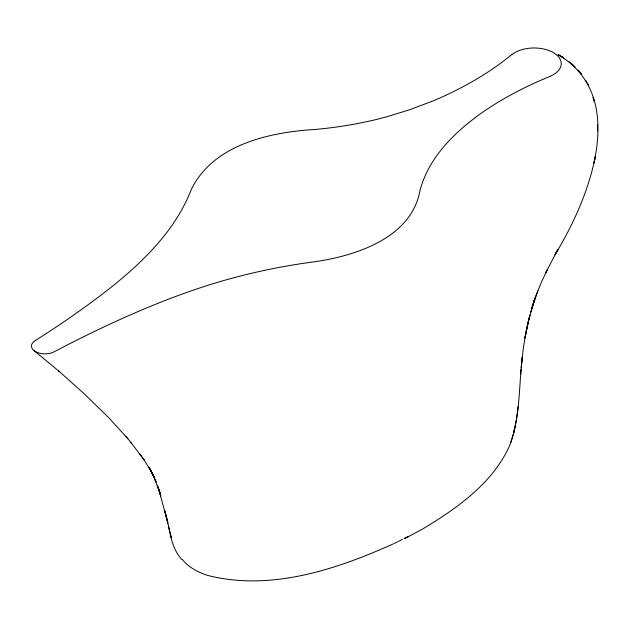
<?xml version="1.0" encoding="UTF-8"?>
<svg xmlns="http://www.w3.org/2000/svg" width="629" height="629" viewBox="0 0 629 629"><rect width="100%" height="100%" fill="white"/><g stroke="black" fill="none" stroke-linecap="round" stroke-linejoin="round"><path stroke-width="0.94" d="M521.095 369.302C518.925 395.083 518.925 421.8 509.38 446.244C492.224 483.725 456.56 508.633 422.256 529.209L404.942 538.534M520.733 373.359L520.663 374.208L522.212 357.414L521.205 367.753M521.661 362.76L523.454 347.405L526.402 329.989L529.838 315.153L524.869 338.119L528.203 321.749L534.477 299.726L532.236 306.559M518.233 406.31L516.33 420.306L513.374 433.979L513.846 432.021M513.374 433.979L515.033 427.083M530.538 312.582L537.787 290.732M513.115 434.954L510.772 442.596M531.725 308.422L535.224 297.611L541.286 282.452L547.073 270.038L545.941 272.365L557.797 249.579L555.03 254.659C588.634 199.873 630.462 97.322 558.159 54.699L562.499 57.153L558.159 54.699M533.699 302.093L535.696 296.353M475.272 117.639C462.567 127.215 450.631 137.971 440.701 150.449A259.981 150.095 0 0 0 419.952 190.673C411.484 237.337 357.327 255.288 316.442 261.507A409.408 236.37 0 0 0 232.337 278.136C182.056 291.762 133.906 312.181 87.172 334.998A1158.115 668.627 0 0 0 54.173 351.8A13.563 7.831 0 0 1 35.421 351.564A13.563 7.831 0 0 1 35.012 340.737A1155.811 667.298 0 0 0 68.034 319.005C103.573 294.128 139.166 267.868 166.103 233.43A408.418 235.796 0 0 0 191.397 189.321C213.113 144.749 269.251 132.232 314.469 129.511A260.28 150.268 0 0 0 386.953 116.735L409.723 109.721L431.408 101.544M393.495 543.794C336.35 569.528 270.604 591.425 207.774 575.456A62.979 36.356 0 0 1 202.569 573.577L200.887 572.87A58.198 33.596 0 0 1 189.73 566.54L188.669 565.715A62.42 36.042 0 0 1 185.201 562.648L182.441 559.598M562.169 56.956L563.969 58.065M568.797 61.422L570.417 62.711M34.068 350.66L59.283 371.495L58.395 370.74L83.743 393.329L108.754 417.719L127.821 438.696M571.061 63.222L575.244 67.012M181.805 559.488C169.649 546.279 170.042 527.141 164.798 510.897L167.833 523.194L165.993 515.756M125.997 436.51L131.469 443.068M578.012 69.905L581.503 74.143L578.979 71.077M130.903 442.407L144.591 460.632L144.135 459.972L152.32 473.385L149.443 468.204L154.372 477.615L148.987 467.048M140.479 454.775L140 454.107L144.591 460.632M585.709 80.433L588.162 84.915L587.455 83.626M151.77 472.513L156.126 482.05L153.177 475.099L160.065 493.262L157.352 485.305L160.82 496.1L158.382 488.049L166.63 518.312M168.368 525.577L171.23 537.512L170.506 534.508M408.425 536.222A400.783 231.393 0 0 1 406.704 537.142M405.839 537.591A400.783 231.393 0 0 1 404.101 538.495M402.356 539.399A400.783 231.393 0 0 1 397.953 541.616M397.214 541.986A400.783 231.393 0 0 1 394.241 543.44M511.841 54.519A344.904 199.126 0 0 1 431.486 101.607M475.202 117.607A347.35 200.541 0 0 1 549.88 76.471M511.998 54.581A27.126 15.662 0 0 1 553.3 52.569A27.126 15.662 0 0 1 549.809 76.416M594.271 161.999L594.067 163.115L595.278 156.582L594.271 161.999M593.501 98.879L593.108 97.503L594.138 101.19L593.501 98.879M597.479 126.02L597.456 124.88L597.55 130.895L597.479 126.02"/></g></svg>
